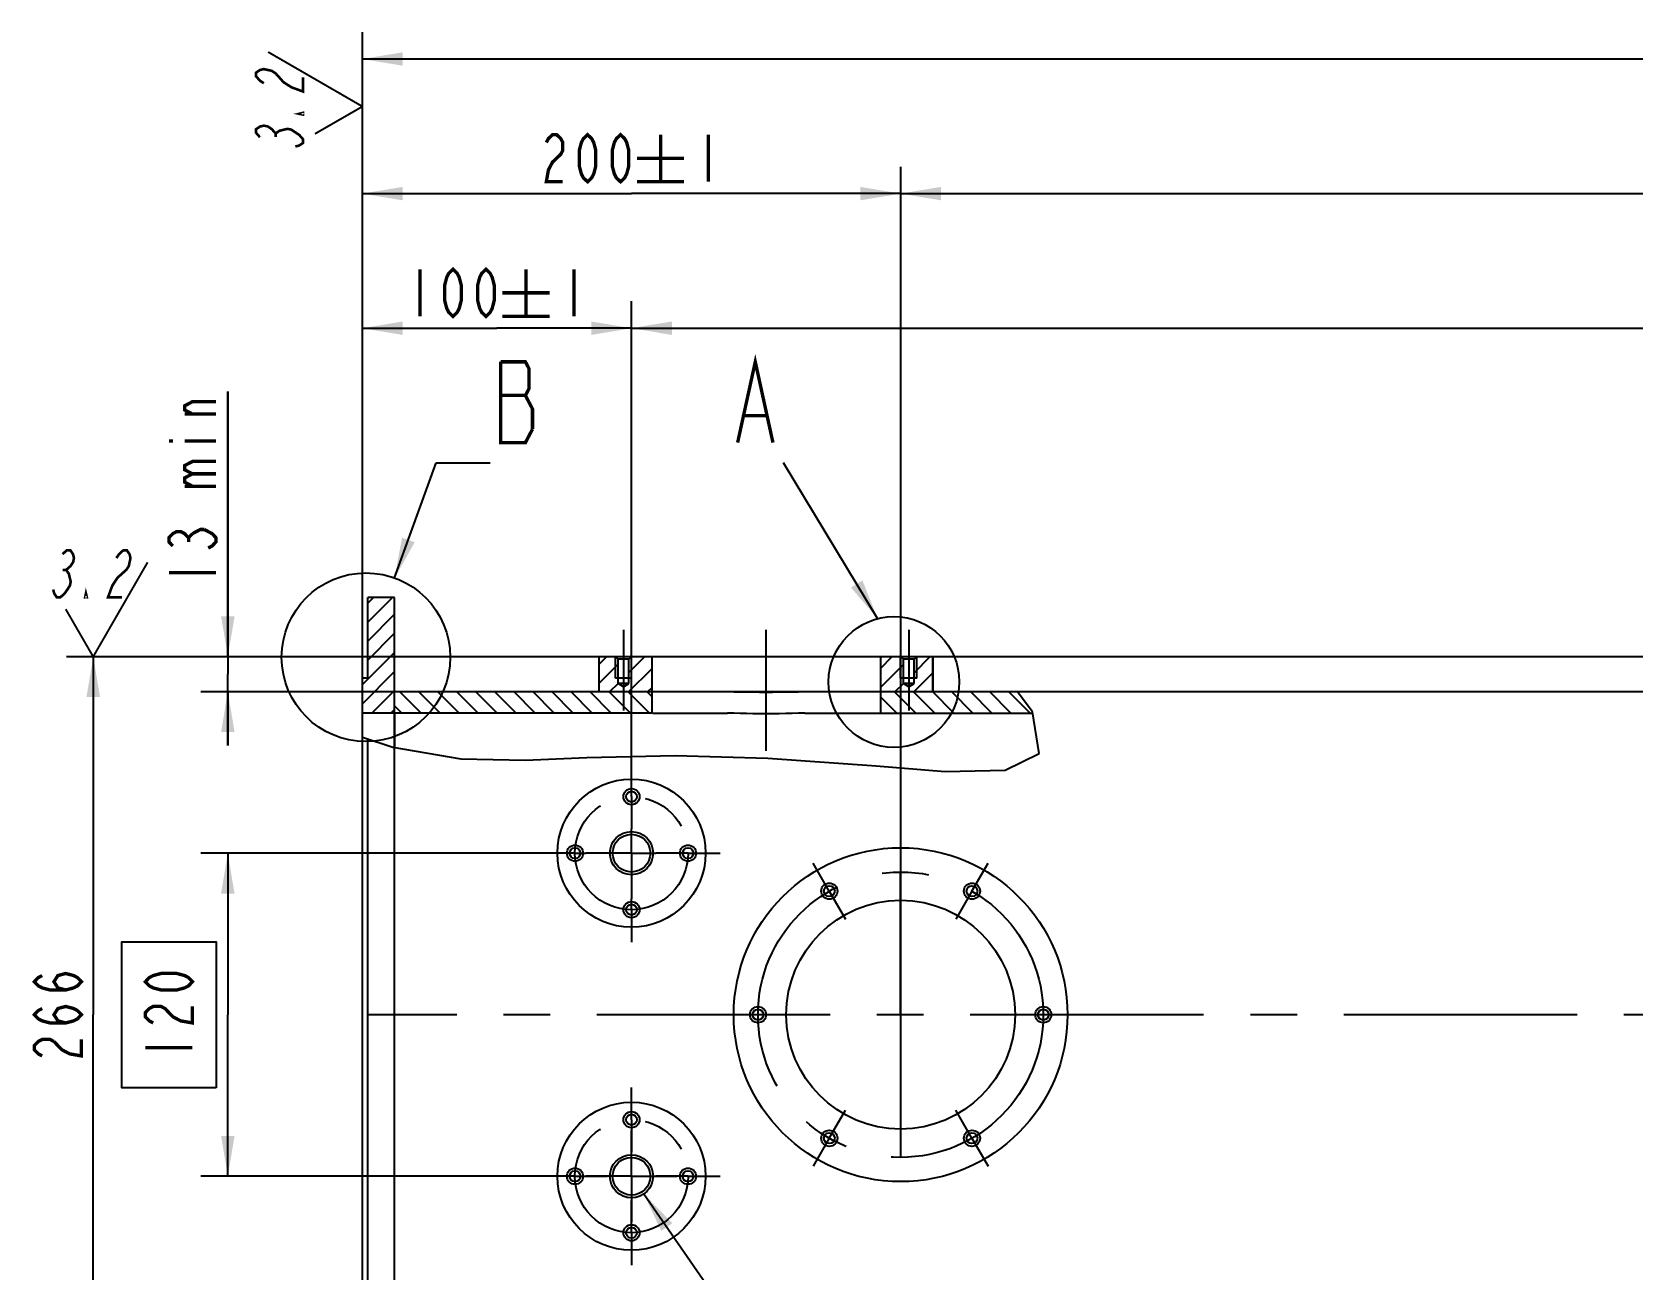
# Model space of a CAD drawing. Header units: millimetres. Extents: x 0 to 841, y 0 to 594.
# Drawn here: x 83.3 to 202.3, y 384.6 to 476.6 of the extents above; entities that cross this region are included whole.
import ezdxf

# ---------------------------------------------------------------- set-up
doc = ezdxf.new("R2010")
doc.units = ezdxf.units.MM
doc.header["$LTSCALE"] = 46.255
doc.linetypes.add('CENTER', pattern=[0.6, 0.375, -0.075, 0.075, -0.075])
doc.layers.get('0').update_dxf_attribs({"linetype": 'CONTINUOUS'})
for name, color, linetype in [('ALL_AXIS', 7, 'CONTINUOUS'), ('ALL_DIMENSIONS', 7, 'CONTINUOUS'), ('ALL_ROUND', 7, 'CONTINUOUS'), ('ALL_SURF_FIN', 7, 'CONTINUOUS'), ('DEFAULT_1', 7, 'CENTER')]:
    doc.layers.add(name, color=color, linetype=linetype)
doc.styles.get("Standard").update_dxf_attribs({"font": 'txt', "width": 0.7})
doc.dimstyles.new('DIMSTYLE_1', dxfattribs={"dimtxt": 3.5, "dimasz": 3, "dimexe": 0.18, "dimexo": 0.0625, "dimgap": 0.09, "dimtad": 1, "dimlfac": 5, "dimdsep": 46, "dimtxsty": 'STANDARD', "dimblk": '_FILLED', "dimblk1": '_FILLED', "dimblk2": '_FILLED', "dimcen": 0.09, "dimadec": 0, "dimazin": 0, "dimtp": 1.2, "dimtm": 1.2, "dimtfac": 1, "dimtofl": 0, "dimtmove": 0, "dimatfit": 3, "dimldrblk": '_FILLED', "dimfxl": 1, "dimtolj": 1, "dimarcsym": 0})
doc.dimstyles.new('DIMSTYLE_10', dxfattribs={"dimtxt": 3.5, "dimasz": 3, "dimexe": 0.18, "dimexo": 0.0625, "dimgap": 0.09, "dimtad": 1, "dimdec": 5, "dimlfac": 5, "dimdsep": 46, "dimtxsty": 'STANDARD', "dimblk": '_FILLED', "dimblk1": '_FILLED', "dimblk2": '_FILLED', "dimcen": 0.09, "dimadec": 0, "dimazin": 0, "dimtp": 0.2, "dimtm": 0.2, "dimtfac": 1, "dimtdec": 5, "dimtofl": 0, "dimtmove": 0, "dimatfit": 3, "dimldrblk": '_FILLED', "dimfxl": 1, "dimtolj": 1, "dimarcsym": 0})
doc.dimstyles.new('DIMSTYLE_11', dxfattribs={"dimtxt": 3.5, "dimasz": 3, "dimexe": 0.18, "dimexo": 0.0625, "dimgap": 0.09, "dimtad": 1, "dimdec": 5, "dimlfac": 5, "dimdsep": 46, "dimtxsty": 'STANDARD', "dimblk": '_FILLED', "dimblk1": '_FILLED', "dimblk2": '_FILLED', "dimcen": 0.09, "dimadec": 0, "dimazin": 0, "dimtol": 1, "dimtp": 1, "dimtm": 1, "dimtfac": 1, "dimtdec": 5, "dimtofl": 0, "dimtmove": 0, "dimatfit": 3, "dimldrblk": '_FILLED', "dimfxl": 1, "dimtolj": 1, "dimarcsym": 0})
doc.dimstyles.new('DIMSTYLE_12', dxfattribs={"dimtxt": 3.5, "dimasz": 3, "dimexe": 0.18, "dimexo": 0.0625, "dimgap": 0.09, "dimtad": 1, "dimdec": 5, "dimlfac": 5, "dimdsep": 46, "dimtxsty": 'STANDARD', "dimblk": '_FILLED', "dimblk1": '_FILLED', "dimblk2": '_FILLED', "dimcen": 0.09, "dimadec": 0, "dimazin": 0, "dimtp": 0.8, "dimtm": 0.8, "dimtfac": 1, "dimtdec": 5, "dimtofl": 0, "dimtmove": 0, "dimatfit": 3, "dimldrblk": '_FILLED', "dimfxl": 1, "dimtolj": 1, "dimarcsym": 0})
doc.dimstyles.new('DIMSTYLE_14', dxfattribs={"dimtxt": 3.5, "dimasz": 3, "dimexe": 0.18, "dimexo": 0.0625, "dimgap": 0.09, "dimtad": 1, "dimdec": 5, "dimlfac": 5, "dimdsep": 46, "dimtxsty": 'STANDARD', "dimblk": '_FILLED', "dimblk1": '_FILLED', "dimblk2": '_FILLED', "dimcen": 0.09, "dimadec": 0, "dimazin": 0, "dimtp": 0.3, "dimtm": 0.3, "dimtfac": 1, "dimtdec": 5, "dimtofl": 0, "dimtmove": 0, "dimatfit": 3, "dimldrblk": '_FILLED', "dimfxl": 1, "dimtolj": 1, "dimarcsym": 0})
doc.dimstyles.new('DIMSTYLE_6', dxfattribs={"dimtxt": 3.5, "dimasz": 3, "dimexe": 0.18, "dimexo": 0.0625, "dimgap": 0.09, "dimtad": 1, "dimtih": 1, "dimtoh": 1, "dimlfac": 5, "dimdsep": 46, "dimtxsty": 'STANDARD', "dimblk": '_FILLED', "dimblk1": '_FILLED', "dimblk2": '_FILLED', "dimcen": 0.09, "dimadec": 0, "dimazin": 0, "dimtp": 0.2, "dimtm": 0.2, "dimtfac": 1, "dimtofl": 0, "dimtmove": 0, "dimatfit": 3, "dimldrblk": '_FILLED', "dimfxl": 1, "dimtolj": 1, "dimarcsym": 0})
doc.dimstyles.new('DIMSTYLE_9', dxfattribs={"dimtxt": 3.5, "dimasz": 3, "dimexe": 0.18, "dimexo": 0.0625, "dimgap": 0.09, "dimtad": 1, "dimdec": 5, "dimlfac": 5, "dimdsep": 46, "dimtxsty": 'STANDARD', "dimblk": '_FILLED', "dimblk1": '_FILLED', "dimblk2": '_FILLED', "dimcen": 0.09, "dimadec": 0, "dimazin": 0, "dimtp": 0.5, "dimtm": 0.5, "dimtfac": 1, "dimtdec": 5, "dimtofl": 0, "dimtmove": 0, "dimatfit": 3, "dimldrblk": '_FILLED', "dimfxl": 1, "dimtolj": 1, "dimarcsym": 0})
doc.dimstyles.get("Standard").update_dxf_attribs({"dimtxt": 3.5, "dimasz": 3, "dimexe": 0.18, "dimexo": 0.0625, "dimgap": 0.09, "dimtad": 1, "dimdec": 5, "dimdsep": 46, "dimtxsty": 'STANDARD', "dimblk": '_FILLED', "dimblk1": '_FILLED', "dimblk2": '_FILLED', "dimcen": 0.09, "dimadec": 0, "dimazin": 0, "dimtol": 1, "dimtp": 1e-05, "dimtm": 1e-05, "dimtfac": 1, "dimtdec": 5, "dimtofl": 0, "dimtmove": 0, "dimatfit": 3, "dimldrblk": '_FILLED', "dimfxl": 1, "dimtolj": 1, "dimarcsym": 0})

# ---------------------------------------------------------------- blocks, each defined once
blk = doc.blocks.new('_FILLED')
at = {"color": 0, "linetype": 'ByBlock'}
blk.add_solid([(0, 0), (-1, 0.167), (-1, -0.167)], dxfattribs=at)
blk = doc.blocks.new('*D2')
at = {"layer": 'ALL_DIMENSIONS', "color": 2, "linetype": 'Continuous'}
for p, q in [((107.87, 428.57), (107.87, 476.57)), ((476.07, 428.57), (476.07, 476.57)), ((107.87, 474.57), (291.97, 474.57)), ((476.07, 474.57), (291.97, 474.57))]:
    blk.add_line(p, q, dxfattribs=at)
at = {"layer": 'ALL_DIMENSIONS', "color": 2, "linetype": 'Continuous', "xscale": 3, "yscale": 3, "zscale": 3, "rotation": 180}
blk.add_blockref('_FILLED', (107.87, 474.57), dxfattribs=at)
at = {"layer": 'ALL_DIMENSIONS', "color": 2, "linetype": 'Continuous', "xscale": 3, "yscale": 3, "zscale": 3}
blk.add_blockref('_FILLED', (476.07, 474.57), dxfattribs=at)
blk = doc.blocks.new('SF0_BL1', base_point=(103.91, 471.58))
at = {"layer": 'ALL_SURF_FIN', "color": 2, "linetype": 'Continuous'}
for points, const_width in [([(107.87, 471.04), (100.86, 475.09)], 0.146), ([(100.54, 472.77), (100.25, 472.96), (99.96, 473.29), (99.96, 473.55), (100.25, 473.75), (100.54, 473.82), (101.13, 473.69), (101.42, 473.5), (101.71, 473.18), (102, 472.85), (102.59, 472.47), (103.46, 472.15), (103.46, 473.2)], 0.194), ([(107.87, 471.04), (104.34, 469.01)], 0.146), ([(103.46, 470.57), (103.46, 470.44), (103.17, 470.5), (103.46, 470.57)], 0.194), ([(100.25, 468.76), (99.96, 469.09), (99.96, 469.35), (100.25, 469.55), (100.54, 469.62), (100.84, 469.56), (101.13, 469.36), (101.42, 469.04), (101.71, 469.24), (102, 469.31), (102.29, 469.38), (102.59, 469.32), (102.88, 469.12), (103.17, 468.93), (103.46, 468.6), (103.46, 468.34), (103.17, 468.14), (102.88, 468.07)], 0.194), ([(101.42, 468.78), (101.42, 469.04)], 0.194)]:
    blk.add_lwpolyline(points, dxfattribs=dict(at, const_width=const_width))
blk = doc.blocks.new('*D9')
at = {"layer": 'ALL_DIMENSIONS', "color": 2, "linetype": 'Continuous'}
for p, q in [((128.78, 390.26), (148.01, 362.57)), ((148.01, 362.57), (156.25, 362.57)), ((156.25, 362.57), (198.95, 362.57))]:
    blk.add_line(p, q, dxfattribs=at)
at = {"layer": 'ALL_DIMENSIONS', "color": 2, "linetype": 'Continuous', "xscale": 3, "yscale": 3, "zscale": 3, "rotation": 124.7864626124}
blk.add_blockref('_FILLED', (128.78, 390.26), dxfattribs=at)
blk = doc.blocks.new('*D18')
at = {"layer": 'ALL_DIMENSIONS', "color": 2, "linetype": 'Continuous'}
for p, q in [((295.25, 430.17), (85.87, 430.17)), ((87.87, 430.17), (87.87, 403.57)), ((87.87, 376.97), (87.87, 403.57)), ((450.54, 376.97), (85.87, 376.97))]:
    blk.add_line(p, q, dxfattribs=at)
at = {"layer": 'ALL_DIMENSIONS', "color": 2, "linetype": 'Continuous', "xscale": 3, "yscale": 3, "zscale": 3}
for p, rotation in [((87.87, 430.17), 90), ((87.87, 376.97), 270)]:
    blk.add_blockref('_FILLED', p, dxfattribs=dict(at, rotation=rotation))
blk = doc.blocks.new('SF3_BL10', base_point=(88.41, 434.13))
at = {"layer": 'ALL_SURF_FIN', "color": 2, "linetype": 'Continuous'}
for points, const_width in [([(85.59, 437.79), (85.91, 438.08), (86.17, 438.08), (86.37, 437.79), (86.44, 437.5), (86.38, 437.2), (86.19, 436.91), (85.86, 436.62), (86.06, 436.33), (86.13, 436.04), (86.2, 435.75), (86.14, 435.45), (85.95, 435.16), (85.75, 434.87), (85.43, 434.58), (85.17, 434.58), (84.97, 434.87), (84.9, 435.16)], 0.194), ([(89.59, 437.5), (89.79, 437.79), (90.11, 438.08), (90.37, 438.08), (90.57, 437.79), (90.64, 437.5), (90.52, 436.91), (90.33, 436.62), (90, 436.33), (89.68, 436.04), (89.29, 435.45), (88.97, 434.58), (90.02, 434.58)], 0.194), ([(85.6, 436.62), (85.86, 436.62)], 0.194), ([(87.87, 430.17), (91.91, 437.18)], 0.146), ([(87.4, 434.58), (87.27, 434.58), (87.33, 434.87), (87.4, 434.58)], 0.194), ([(87.87, 430.17), (85.83, 433.7)], 0.146)]:
    blk.add_lwpolyline(points, dxfattribs=dict(at, const_width=const_width))
blk = doc.blocks.new('*D22')
at = {"layer": 'ALL_DIMENSIONS', "color": 2, "linetype": 'Continuous'}
for p, q in [((107.87, 428.57), (107.87, 456.57)), ((127.87, 421.72), (127.87, 456.57)), ((107.87, 454.57), (117.87, 454.57)), ((127.87, 454.57), (117.87, 454.57))]:
    blk.add_line(p, q, dxfattribs=at)
at = {"layer": 'ALL_DIMENSIONS', "color": 2, "linetype": 'Continuous', "xscale": 3, "yscale": 3, "zscale": 3, "rotation": 180}
blk.add_blockref('_FILLED', (107.87, 454.57), dxfattribs=at)
at = {"layer": 'ALL_DIMENSIONS', "color": 2, "linetype": 'Continuous', "xscale": 3, "yscale": 3, "zscale": 3}
blk.add_blockref('_FILLED', (127.87, 454.57), dxfattribs=at)
blk = doc.blocks.new('*D23')
at = {"layer": 'ALL_DIMENSIONS', "color": 2, "linetype": 'Continuous'}
for p, q in [((107.87, 428.57), (107.87, 466.57)), ((147.87, 403.57), (147.87, 466.57)), ((107.87, 464.57), (127.87, 464.57)), ((147.87, 464.57), (127.87, 464.57))]:
    blk.add_line(p, q, dxfattribs=at)
at = {"layer": 'ALL_DIMENSIONS', "color": 2, "linetype": 'Continuous', "xscale": 3, "yscale": 3, "zscale": 3, "rotation": 180}
blk.add_blockref('_FILLED', (107.87, 464.57), dxfattribs=at)
at = {"layer": 'ALL_DIMENSIONS', "color": 2, "linetype": 'Continuous', "xscale": 3, "yscale": 3, "zscale": 3}
blk.add_blockref('_FILLED', (147.87, 464.57), dxfattribs=at)
blk = doc.blocks.new('*D24')
at = {"layer": 'ALL_DIMENSIONS', "color": 2, "linetype": 'Continuous'}
for p, q in [((127.87, 422.17), (127.87, 456.57)), ((294.87, 422.17), (294.87, 456.57)), ((127.87, 454.57), (211.37, 454.57)), ((294.87, 454.57), (211.37, 454.57))]:
    blk.add_line(p, q, dxfattribs=at)
at = {"layer": 'ALL_DIMENSIONS', "color": 2, "linetype": 'Continuous', "xscale": 3, "yscale": 3, "zscale": 3, "rotation": 180}
blk.add_blockref('_FILLED', (127.87, 454.57), dxfattribs=at)
at = {"layer": 'ALL_DIMENSIONS', "color": 2, "linetype": 'Continuous', "xscale": 3, "yscale": 3, "zscale": 3}
blk.add_blockref('_FILLED', (294.87, 454.57), dxfattribs=at)
blk = doc.blocks.new('*D25')
at = {"layer": 'ALL_DIMENSIONS', "color": 2, "linetype": 'Continuous'}
for p, q in [((147.87, 403.57), (147.87, 466.57)), ((347.87, 403.57), (347.87, 466.57)), ((147.87, 464.57), (247.87, 464.57)), ((347.87, 464.57), (247.87, 464.57))]:
    blk.add_line(p, q, dxfattribs=at)
at = {"layer": 'ALL_DIMENSIONS', "color": 2, "linetype": 'Continuous', "xscale": 3, "yscale": 3, "zscale": 3, "rotation": 180}
blk.add_blockref('_FILLED', (147.87, 464.57), dxfattribs=at)
at = {"layer": 'ALL_DIMENSIONS', "color": 2, "linetype": 'Continuous', "xscale": 3, "yscale": 3, "zscale": 3}
blk.add_blockref('_FILLED', (347.87, 464.57), dxfattribs=at)
blk = doc.blocks.new('*D30')
at = {"layer": 'ALL_DIMENSIONS', "color": 2, "linetype": 'Continuous'}
for p, q in [((97.87, 430.17), (97.87, 449.88)), ((97.87, 449.88), (97.87, 428.87)), ((125.47, 430.17), (95.87, 430.17)), ((97.87, 423.57), (97.87, 428.87)), ((110.27, 427.57), (95.87, 427.57)), ((97.87, 427.57), (97.87, 423.57))]:
    blk.add_line(p, q, dxfattribs=at)
at = {"layer": 'ALL_DIMENSIONS', "color": 2, "linetype": 'Continuous', "xscale": 3, "yscale": 3, "zscale": 3}
for p, rotation in [((97.87, 430.17), 270), ((97.87, 427.57), 90)]:
    blk.add_blockref('_FILLED', p, dxfattribs=dict(at, rotation=rotation))
blk = doc.blocks.new('*D32')
at = {"layer": 'ALL_DIMENSIONS', "color": 2, "linetype": 'Continuous'}
for p, q in [((121.27, 415.57), (95.87, 415.57)), ((97.87, 415.57), (97.87, 403.57)), ((97.87, 391.57), (97.87, 403.57)), ((123.67, 391.57), (95.87, 391.57))]:
    blk.add_line(p, q, dxfattribs=at)
at = {"layer": 'ALL_DIMENSIONS', "color": 2, "linetype": 'Continuous', "xscale": 3, "yscale": 3, "zscale": 3}
for p, rotation in [((97.87, 415.57), 90), ((97.87, 391.57), 270)]:
    blk.add_blockref('_FILLED', p, dxfattribs=dict(at, rotation=rotation))

msp = doc.modelspace()

# ---------------------------------------------------------------- linework, layer by layer
at = {"color": 7, "linetype": 'Continuous'}
for p, q in [((108.2673863, 428.5731106), (108.2673863, 434.5731106)), ((110.2673863, 434.5731106), (108.2673863, 434.5731106)), ((110.2673863, 372.5731106), (110.2673863, 434.5731106)), ((125.4673863, 427.5731106), (125.4673863, 430.1731106)), ((125.4673863, 430.1731106), (150.2673863, 430.1731106)), ((126.8673863, 429.9731106), (126.6673863, 430.1731106)), ((126.8673863, 428.1731106), (126.8673863, 429.9731106)), ((127.6673863, 429.9731106), (126.8673863, 429.9731106)), ((127.6673863, 429.9731106), (127.8673863, 430.1731106)), ((127.6673863, 428.1731106), (127.6673863, 429.9731106)), ((129.3673863, 430.1731106), (129.3673863, 425.9731106)), ((146.3673863, 430.1731106), (146.3673863, 425.9731106)), ((148.0673863, 429.9731106), (147.8673863, 430.1731106)), ((148.0673863, 428.1731106), (148.0673863, 429.9731106)), ((148.8673863, 429.9731106), (148.0673863, 429.9731106)), ((148.8673863, 429.9731106), (149.0673863, 430.1731106)), ((148.8673863, 428.1731106), (148.8673863, 429.9731106)), ((150.2673863, 430.1731106), (150.2673863, 427.5731106)), ((107.8673863, 378.5731106), (107.8673863, 428.5731106)), ((108.2673863, 428.5731106), (107.8673863, 428.5731106)), ((127.8673863, 428.5731106), (126.6673863, 428.5731106)), ((149.0673863, 428.5731106), (147.8673863, 428.5731106)), ((110.2673863, 427.5731106), (473.6673863, 427.5731106)), ((127.2673863, 427.9327663), (126.8673863, 428.1731106)), ((127.6673863, 428.1731106), (126.8673863, 428.1731106)), ((127.2673863, 427.9327663), (127.6673863, 428.1731106)), ((148.4673863, 427.9327663), (148.0673863, 428.1731106)), ((148.8673863, 428.1731106), (148.0673863, 428.1731106)), ((148.4673863, 427.9327663), (148.8673863, 428.1731106)), ((157.6580069, 426.0824753), (156.5223733, 427.5731106)), ((129.3673863, 425.9731106), (107.8673863, 425.9731106)), ((129.4330011, 425.9731106), (134.995105, 425.9731106)), ((140.7396677, 425.9731106), (157.6755807, 425.9731106)), ((158.1571018, 422.9765304), (157.6580069, 426.0824753)), ((107.8673863, 424.1921234), (110.1381923, 423.4367755)), ((108.2673863, 372.5731106), (108.2673863, 424.0590697)), ((110.1381923, 423.4367755), (115.1900393, 422.5898611)), ((115.1900393, 422.5898611), (119.9897911, 422.4773439)), ((119.9897911, 422.4773439), (124.5592066, 422.6697003)), ((124.5592066, 422.6697003), (131.1013267, 422.8216408)), ((131.1013267, 422.8216408), (137.9909491, 422.6372249)), ((137.9909491, 422.6372249), (146.0373132, 422.0560401)), ((155.638241, 421.7286054), (158.1571018, 422.9765304)), ((146.0373132, 422.0560401), (151.1682774, 421.6392533)), ((151.1682774, 421.6392533), (155.638241, 421.7286054))]:
    msp.add_line(p, q, dxfattribs=at)
at = {"color": 2, "linetype": 'Continuous'}
for p, q in [((108.2673863, 434.1487209), (108.691776, 434.5731106)), ((108.2673863, 432.7345073), (110.1059896, 434.5731106)), ((108.2673863, 431.3202937), (110.2673863, 433.3202937)), ((108.2673863, 429.9060802), (110.2673863, 431.9060802)), ((107.8673863, 428.0918666), (110.2673863, 430.4918666)), ((125.4673863, 429.6157682), (126.0247286, 430.1731106)), ((125.4673863, 428.2015547), (126.8673863, 429.6015547)), ((126.6673863, 428.5731106), (126.6673863, 430.1731106)), ((127.6673863, 428.9873411), (128.8531558, 430.1731106)), ((127.8673863, 428.5731106), (127.8673863, 430.1731106)), ((146.3673863, 429.3025648), (147.2379321, 430.1731106)), ((146.3673863, 427.8883512), (148.0673863, 429.5883512)), ((147.8673863, 428.5731106), (147.8673863, 430.1731106)), ((148.8673863, 428.9741377), (150.0663592, 430.1731106)), ((149.0673863, 428.5731106), (149.0673863, 430.1731106)), ((107.8673863, 426.6776531), (110.2673863, 429.0776531)), ((127.6673693, 427.5731106), (129.3673863, 429.2731276)), ((148.8805728, 427.5731106), (150.2673863, 428.9599241)), ((108.5770574, 425.9731106), (110.2673863, 427.6634395)), ((112.2259008, 425.9731106), (110.6259008, 427.5731106)), ((113.6401144, 425.9731106), (112.0401144, 427.5731106)), ((115.0543279, 425.9731106), (113.4543279, 427.5731106)), ((116.4685415, 425.9731106), (114.8685415, 427.5731106)), ((117.8827551, 425.9731106), (116.2827551, 427.5731106)), ((119.2969686, 425.9731106), (117.6969686, 427.5731106)), ((120.7111822, 425.9731106), (119.1111822, 427.5731106)), ((122.1253957, 425.9731106), (120.5253957, 427.5731106)), ((123.5396093, 425.9731106), (121.9396093, 427.5731106)), ((124.9538229, 425.9731106), (123.3538229, 427.5731106)), ((126.3680364, 425.9731106), (124.7680364, 427.5731106)), ((127.78225, 425.9731106), (126.18225, 427.5731106)), ((126.2531558, 427.5731106), (126.8673863, 428.1873411)), ((129.1964636, 425.9731106), (127.5964636, 427.5731106)), ((129.3673863, 427.2164013), (129.0106771, 427.5731106)), ((129.0815829, 427.5731106), (129.3673863, 427.858914)), ((147.5812399, 425.9731106), (146.3673863, 427.1869641)), ((148.9954534, 425.9731106), (147.3954534, 427.5731106)), ((147.4663592, 427.5731106), (148.0673863, 428.1741377)), ((150.409667, 425.9731106), (148.809667, 427.5731106)), ((151.8238806, 425.9731106), (150.2238806, 427.5731106)), ((153.2380941, 425.9731106), (151.6380941, 427.5731106)), ((154.6523077, 425.9731106), (153.0523077, 427.5731106)), ((156.0665212, 425.9731106), (154.4665212, 427.5731106)), ((157.4807348, 425.9731106), (155.8807348, 427.5731106)), ((109.991271, 425.9731106), (110.2673863, 426.2492259)), ((110.8116872, 425.9731106), (110.2673863, 426.5174115))]:
    msp.add_line(p, q, dxfattribs=at)
at = {"color": 2, "linetype": 'Continuous', "const_width": 0.25}
for points in [[(118.1474877, 452.0731316), (118.1474877, 446.0731017), (119.9849937, 446.0731017), (120.5099899, 447.0731238)], [(120.5099899, 447.0731238), (120.5099899, 448.5731056), (120.2474982, 449.0731166), (119.9849937, 449.5731277), (120.2474982, 450.0730874), (120.2474982, 451.5731205), (119.9849937, 452.0731316), (118.1474877, 452.0731316)], [(135.7529224, 446.0731017), (137.0654193, 452.0731316), (138.377929, 446.0731017)], [(118.1474877, 449.5731277), (119.9849937, 449.5731277)], [(136.2779186, 448.0730945), (137.85292, 448.0730945)]]:
    msp.add_lwpolyline(points, dxfattribs=at)
at = {"color": 7, "linetype": 'Continuous'}
for points in [[(134.995105, 427.5731106), (135.4600777, 427.5702232), (135.9313502, 427.5635371), (136.4096819, 427.5555826), (136.8927945, 427.5483986), (137.3792228, 427.5434869), (137.8672864, 427.5417375), (138.3553605, 427.5434856), (138.8418137, 427.5483964), (139.3249634, 427.5555805), (139.8033384, 427.5635357), (140.2746524, 427.5702227), (140.7396677, 427.5731106)], [(140.7396677, 425.9731106), (140.2744166, 425.9682895), (139.8030508, 425.9571105), (139.3248685, 425.9437712), (138.841975, 425.9316937), (138.355655, 425.9234154), (137.8676686, 425.9204495), (137.3796527, 425.9234092), (136.8932622, 425.9316836), (136.4102638, 425.9437615), (135.9319594, 425.9571041), (135.4604761, 425.9682873), (134.995105, 425.9731106)]]:
    msp.add_lwpolyline(points, dxfattribs=at)
at = {"color": 2, "linetype": 'Continuous'}
for centre, radius in [((108.1347118, 430.1267515), 6.2657679), ((147.368312, 428.2927112), 4.8590161)]:
    msp.add_circle(centre, radius, dxfattribs=at)
at = {"color": 7, "linetype": 'Continuous'}
for centre, radius in [((127.8673863, 415.5731106), 5.5), ((127.8673863, 419.7731106), 0.6), ((127.8673863, 419.7731106), 0.4), ((127.8673863, 415.5731106), 1.6), ((127.8673863, 415.5731106), 1.4), ((123.6673863, 415.5731106), 0.6), ((123.6673863, 415.5731106), 0.4), ((132.0673863, 415.5731106), 0.6), ((132.0673863, 415.5731106), 0.4), ((147.8673863, 403.5731106), 12.4), ((142.5673863, 412.7529798), 0.6), ((142.5673863, 412.7529798), 0.4), ((153.1673863, 412.7529798), 0.6), ((153.1673863, 412.7529798), 0.4), ((127.8673863, 411.3731106), 0.6), ((127.8673863, 411.3731106), 0.4), ((147.8673863, 403.5731106), 8.5), ((137.2673863, 403.5731106), 0.6), ((137.2673863, 403.5731106), 0.4), ((158.4673863, 403.5731106), 0.6), ((158.4673863, 403.5731106), 0.4), ((127.8673863, 391.5731106), 5.5), ((127.8673863, 395.7731106), 0.6), ((127.8673863, 395.7731106), 0.4), ((142.5673863, 394.3932413), 0.6), ((153.1673863, 394.3932413), 0.6), ((142.5673863, 394.3932413), 0.4), ((153.1673863, 394.3932413), 0.4), ((127.8673863, 391.5731106), 1.6), ((127.8673863, 391.5731106), 1.4), ((123.6673863, 391.5731106), 0.6), ((123.6673863, 391.5731106), 0.4), ((132.0673863, 391.5731106), 0.6), ((132.0673863, 391.5731106), 0.4), ((127.8673863, 387.3731106), 0.6), ((127.8673863, 387.3731106), 0.4)]:
    msp.add_circle(centre, radius, dxfattribs=at)
at = {"layer": 'ALL_AXIS', "color": 7, "linetype": 'CENTER'}
for p, q in [((127.2673863, 432.1731106), (127.2673863, 426.1731106)), ((137.8673863, 423.1731106), (137.8673863, 432.1731106)), ((148.4673863, 432.1731106), (148.4673863, 426.1731106)), ((127.8673863, 419.7731106), (127.8673863, 422.1731106)), ((127.8673863, 419.7731106), (127.8673863, 417.3731106)), ((127.8673863, 415.5731106), (127.8673863, 417.3731106)), ((123.6673863, 415.5731106), (121.2673863, 415.5731106)), ((123.6673863, 415.5731106), (124.4673863, 415.5731106)), ((127.8673863, 415.5731106), (124.4673863, 415.5731106)), ((127.8673863, 415.5731106), (127.8673863, 412.1731106)), ((127.8673863, 415.5731106), (129.6673863, 415.5731106)), ((132.0673863, 415.5731106), (129.6673863, 415.5731106)), ((132.0673863, 415.5731106), (134.4673863, 415.5731106)), ((142.5673863, 412.7529798), (141.3673863, 414.8314408)), ((147.8673863, 403.5731106), (147.8673863, 414.0731106)), ((153.1673863, 412.7529798), (154.3673863, 414.8314408)), ((127.8673863, 411.3731106), (127.8673863, 412.1731106)), ((142.5673863, 412.7529798), (143.7673863, 410.6745189)), ((153.1673863, 412.7529798), (151.9673863, 410.6745189)), ((127.8673863, 411.3731106), (127.8673863, 408.9731106)), ((475.6673863, 403.5731106), (108.2673863, 403.5731106)), ((147.8673863, 403.5731106), (147.8673863, 393.0731106)), ((142.5673863, 394.3932413), (143.7673863, 396.4717022)), ((153.1673863, 394.3932413), (151.9673863, 396.4717022)), ((127.8673863, 391.5731106), (127.8673863, 394.9731106)), ((142.5673863, 394.3932413), (141.3673863, 392.3147803)), ((153.1673863, 394.3932413), (154.3673863, 392.3147803)), ((127.8673863, 391.5731106), (124.4673863, 391.5731106)), ((127.8673863, 391.5731106), (127.8673863, 388.1731106)), ((127.8673863, 391.5731106), (131.2673863, 391.5731106))]:
    msp.add_line(p, q, dxfattribs=at)
at = {"layer": 'ALL_AXIS', "color": 7, "linetype": 'Continuous'}
msp.add_line((150.2673863, 427.5731106), (150.2673863, 430.1731106), dxfattribs=at)
at = {"layer": 'ALL_AXIS', "color": 7, "linetype": 'CENTER'}
for centre, radius in [((127.8673863, 415.5731106), 4.2), ((147.8673863, 403.5731106), 10.6)]:
    msp.add_circle(centre, radius, dxfattribs=at)
at = {"layer": 'ALL_DIMENSIONS', "color": 2, "linetype": 'Continuous', "const_width": 0.25}
for points in [[(121.5382181, 468.3647861), (121.69135, 468.6564464), (121.997601, 468.9481066), (122.3038392, 468.9481066), (122.6100901, 468.6564464), (122.7632221, 468.3647861), (122.7632221, 467.7814655), (122.6100901, 467.4897539), (122.3038392, 467.1980936), (121.997601, 466.9064333), (121.69135, 466.3231128), (121.5382181, 465.448132), (122.7632221, 465.448132)], [(124.6007152, 465.448132), (124.2944642, 465.7397922), (124.1413451, 466.0314525), (123.988226, 466.6147731), (123.988226, 467.7814655), (124.1413451, 468.3647861), (124.2944642, 468.6564464), (124.6007152, 468.9481066), (124.9069662, 468.6564464), (125.0600981, 468.3647861), (125.2132172, 467.7814655), (125.2132172, 466.6147731), (125.0600981, 466.0314525), (124.9069662, 465.7397922), (124.6007152, 465.448132)], [(127.0507231, 465.448132), (126.7444721, 465.7397922), (126.5913402, 466.0314525), (126.4382211, 466.6147731), (126.4382211, 467.7814655), (126.5913402, 468.3647861), (126.7444721, 468.6564464), (127.0507231, 468.9481066), (127.3569741, 468.6564464), (127.5100932, 468.3647861), (127.6632251, 467.7814655), (127.6632251, 466.6147731), (127.5100932, 466.0314525), (127.3569741, 465.7397922), (127.0507231, 465.448132)], [(130.0257144, 468.9481066), (130.0257144, 465.448132)], [(133.5840519, 468.9481066), (133.5840519, 465.448132)], [(128.2757142, 467.1980936), (131.7757146, 467.1980936)], [(128.2757142, 465.448132), (131.7757146, 465.448132)], [(112.1507173, 458.948091), (112.1507173, 455.4481163)], [(114.6007252, 455.4481163), (114.2944742, 455.7397766), (114.1413423, 456.0314369), (113.9882232, 456.6147574), (113.9882232, 457.7814499), (114.1413423, 458.3647704), (114.2944742, 458.6564307), (114.6007252, 458.948091), (114.9069634, 458.6564307), (115.0600953, 458.3647704), (115.2132144, 457.7814499), (115.2132144, 456.6147574), (115.0600953, 456.0314369), (114.9069634, 455.7397766), (114.6007252, 455.4481163)], [(117.0507203, 455.4481163), (116.7444693, 455.7397766), (116.5913503, 456.0314369), (116.4382183, 456.6147574), (116.4382183, 457.7814499), (116.5913503, 458.3647704), (116.7444693, 458.6564307), (117.0507203, 458.948091), (117.3569713, 458.6564307), (117.5100904, 458.3647704), (117.6632223, 457.7814499), (117.6632223, 456.6147574), (117.5100904, 456.0314369), (117.3569713, 455.7397766), (117.0507203, 455.4481163)], [(120.0257245, 458.948091), (120.0257245, 455.4481163)], [(123.5840491, 458.948091), (123.5840491, 455.4481163)], [(118.2757243, 457.1981293), (121.7757246, 457.1981293)], [(118.2757243, 455.4481163), (121.7757246, 455.4481163)], [(95.2423838, 448.1927461), (94.6590504, 448.4989843), (94.6590504, 448.8052224), (95.2423838, 449.1114606), (96.992384, 449.1114606)], [(96.992384, 448.1927461), (94.6590504, 448.1927461)], [(93.4923836, 446.2020954), (93.7840503, 446.2020954)], [(94.6590504, 446.2020954), (96.992384, 446.2020954)], [(95.2423838, 443.7520875), (94.6590504, 444.058377), (94.6590504, 444.3646151), (95.2423838, 444.6708533), (96.992384, 444.6708533)], [(95.2423838, 442.833373), (94.6590504, 443.1396111), (94.6590504, 443.4458493), (95.2423838, 443.7520875), (96.992384, 443.7520875)], [(94.6590504, 442.833373), (96.992384, 442.833373)], [(93.7840503, 438.3927144), (93.4923836, 438.6990038), (93.4923836, 439.005242), (93.7840503, 439.3114802), (94.075717, 439.4645992), (94.3673837, 439.4645992), (94.6590504, 439.3114802), (94.9507171, 439.005242), (95.2423838, 439.3114802)], [(94.9507171, 438.6990038), (94.9507171, 439.005242)], [(95.2423838, 439.3114802), (95.8257172, 439.6177183), (96.1173839, 439.6177183)], [(96.1173839, 439.6177183), (96.7007173, 439.3114802), (96.992384, 439.005242), (96.992384, 438.6990038), (96.7007173, 438.3927144), (96.4090506, 438.2395953)], [(93.4923836, 436.402115), (96.992384, 436.402115)], [(85.8257208, 405.4106182), (85.2423874, 405.5637373), (84.9507207, 406.0230945), (85.2423874, 406.4825031), (85.8257208, 406.6356222), (86.4090542, 406.4825031), (86.7007209, 406.329384), (86.9923876, 406.0230945), (86.7007209, 405.7168564), (86.4090542, 405.5637373), (85.8257208, 405.4106182), (84.659054, 405.4106182), (84.0757206, 405.5637373), (83.7840539, 405.7168564), (83.4923873, 406.0230945), (83.7840539, 406.329384), (84.0757206, 406.4825031)], [(95.2423838, 406.0230945), (94.9507171, 405.7168564), (94.6590504, 405.5637373), (94.075717, 405.4106182), (92.9090502, 405.4106182), (92.3257169, 405.5637373), (92.0340502, 405.7168564), (91.7423835, 406.0230945), (92.0340502, 406.329384), (92.3257169, 406.4825031), (92.9090502, 406.6356222), (94.075717, 406.6356222), (94.6590504, 406.4825031), (94.9507171, 406.329384), (95.2423838, 406.0230945)], [(85.8257208, 402.9606103), (85.2423874, 403.1137294), (84.9507207, 403.5730866), (85.2423874, 404.0324952), (85.8257208, 404.1856143), (86.4090542, 404.0324952), (86.7007209, 403.8793761), (86.9923876, 403.5730866), (86.7007209, 403.2668484), (86.4090542, 403.1137294), (85.8257208, 402.9606103), (84.659054, 402.9606103), (84.0757206, 403.1137294), (83.7840539, 403.2668484), (83.4923873, 403.5730866), (83.7840539, 403.8793761), (84.0757206, 404.0324952)], [(92.3257169, 402.9606103), (92.0340502, 403.1137294), (91.7423835, 403.4199675), (91.7423835, 403.726257), (92.0340502, 404.0324952), (92.3257169, 404.1856143), (92.9090502, 404.1856143), (93.2007169, 404.0324952), (93.4923836, 403.726257), (93.7840503, 403.4199675), (94.3673837, 403.1137294), (95.2423838, 402.9606103), (95.2423838, 404.1856143)], [(84.0757206, 400.5106024), (83.7840539, 400.6637214), (83.4923873, 400.9700109), (83.4923873, 401.2762491), (83.7840539, 401.5824872), (84.0757206, 401.7356063), (84.659054, 401.7356063), (84.9507207, 401.5824872)], [(84.9507207, 401.5824872), (85.5340541, 400.9700109), (86.1173875, 400.6637214), (86.9923876, 400.5106024), (86.9923876, 401.7356063)], [(91.7423835, 401.12313), (95.2423838, 401.12313)]]:
    msp.add_lwpolyline(points, dxfattribs=at)
at = {"layer": 'ALL_DIMENSIONS', "color": 2, "linetype": 'Continuous'}
msp.add_lwpolyline([(96.9923863, 398.1481106), (89.9923863, 398.1481106), (89.9923863, 408.9981106), (96.9923863, 408.9981106), (96.9923863, 398.1481106)], dxfattribs=at)
at = {"layer": 'ALL_ROUND', "color": 7, "linetype": 'Continuous'}
for p, q in [((156.5223733, 427.5731106), (291.4634247, 427.5731106)), ((110.2673863, 425.9452396), (110.2673863, 423.4151168))]:
    msp.add_line(p, q, dxfattribs=at)
at = {"layer": 'DEFAULT_1', "color": 7, "linetype": 'CENTER'}
for p, q in [((127.8673863, 395.7731106), (127.8673863, 398.1731106)), ((127.8673863, 395.7731106), (127.8673863, 393.3731106)), ((123.6673863, 391.5731106), (121.2673863, 391.5731106)), ((123.6673863, 391.5731106), (126.0673863, 391.5731106)), ((132.0673863, 391.5731106), (129.6673863, 391.5731106)), ((132.0673863, 391.5731106), (134.4673863, 391.5731106)), ((127.8673863, 387.3731106), (127.8673863, 389.7731106)), ((127.8673863, 387.3731106), (127.8673863, 384.9731106))]:
    msp.add_line(p, q, dxfattribs=at)
msp.add_circle((127.8673863, 391.5731106), 4.2, dxfattribs=at)

# ---------------------------------------------------------------- block references
at = {"layer": 'ALL_SURF_FIN', "color": 2, "linetype": 'Continuous'}
for name, p in [('SF0_BL1', (103.9140668, 471.5799175)), ('SF3_BL10', (88.40566, 434.1264312))]:
    msp.add_blockref(name, p, dxfattribs=at)

# ---------------------------------------------------------------- dimensions: what is measured, and where the dimension line sits
at = {"layer": 'ALL_DIMENSIONS', "color": 2, "linetype": 'Continuous'}
for base, p1, p2, dimstyle, picture, middle in [((476.0673863, 474.5731106), (107.8673863, 428.5731106), (476.0673863, 428.5731106), 'DIMSTYLE_1', '*D2', (287.0673863, 475.4481106)), ((147.8673863, 464.5731106), (107.8673863, 428.5731106), (147.8673863, 403.5731106), 'DIMSTYLE_11', '*D23', (120.9257197, 465.4481106)), ((347.8673863, 464.5731106), (147.8673863, 403.5731106), (347.8673863, 403.5731106), 'DIMSTYLE_12', '*D25', (237.4729709, 467.1981106)), ((294.8673863, 454.5731106), (127.8673863, 422.1731106), (294.8673863, 422.1731106), 'DIMSTYLE_12', '*D24', (207.6923863, 457.1981106)), ((127.8673863, 454.5731106), (107.8673863, 428.5731106), (127.8673863, 421.7206645), 'DIMSTYLE_11', '*D22', (110.9257197, 455.4481106))]:
    dim = msp.add_linear_dim(base=base, p1=p1, p2=p2, dimstyle=dimstyle, dxfattribs=at)
    dim.commit()
    dim.dimension.update_dxf_attribs({"geometry": picture, "text_midpoint": middle, "dimtype": 160})
dim = msp.add_linear_dim(base=(97.8673863, 430.1731106), p1=(110.2673863, 427.5731106), p2=(125.4673863, 430.1731106), angle=90, text='<> min', dimstyle='DIMSTYLE_10', dxfattribs=at)
dim.commit()
dim.dimension.update_dxf_attribs({"geometry": '*D30', "text_midpoint": (96.9923863, 435.1771101), "dimtype": 160})
for base, p1, p2, dimstyle, picture, middle in [((87.8673863, 376.9731106), (295.2516139, 430.1731106), (450.5447963, 376.9731106), 'DIMSTYLE_9', '*D18', (86.9923863, 399.8981106)), ((97.8673863, 391.5731106), (121.2673863, 415.5731106), (123.6673863, 391.5731106), 'DIMSTYLE_14', '*D32', (95.2423863, 399.8981106))]:
    dim = msp.add_linear_dim(base=base, p1=p1, p2=p2, angle=270, dimstyle=dimstyle, dxfattribs=at)
    dim.commit()
    dim.dimension.update_dxf_attribs({"geometry": picture, "text_midpoint": middle, "dimtype": 160})
dim = msp.add_diameter_dim_2p(p1=(128.7802176, 390.2590561), p2=(126.9545551, 392.887165), text='10 отв. М<>х1-6Н', dimstyle='DIMSTYLE_6', dxfattribs=at)
dim.commit()
dim.dimension.update_dxf_attribs({"geometry": '*D9', "text_midpoint": (157.9983466, 363.4481106), "dimtype": 163})

# ---------------------------------------------------------------- leaders
at = {"color": 2, "linetype": 'Continuous'}
for points in [[(110.2659266, 436.0189303), (113.3599936, 444.5731106), (117.3599936, 444.5731106)], [(146.1537453, 432.9974817), (139.1654226, 444.5731106)]]:
    msp.add_leader(points, dimstyle='STANDARD', override={"dimtad": 1}, dxfattribs=at)

doc.saveas('drawing.dxf')
